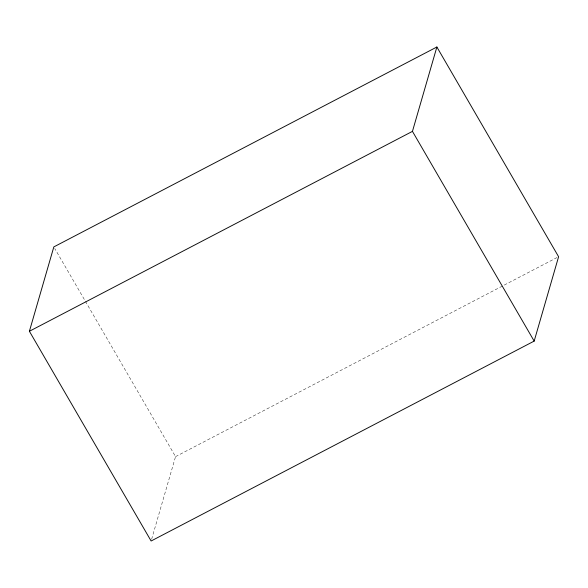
<?xml version="1.0" encoding="UTF-8"?>
<svg xmlns="http://www.w3.org/2000/svg" width="588" height="588" viewBox="0 0 588 588"><rect width="100%" height="100%" fill="white"/><g stroke="black" fill="none" stroke-linecap="round" stroke-linejoin="round"><path stroke-width="0.44" stroke-dasharray="2.94 2.21" d="M151.631 539.24L175.547 456.633L54.75 248.496M175.547 456.633L556.976 257.573"/><path stroke-width="0.88" d="M29.4 331.272L53.824 246.909L436.877 47.003L558.6 256.728L534.176 341.091L151.123 540.997L29.4 331.272L412.453 131.367L436.877 47.003M412.453 131.367L534.176 341.091"/></g></svg>
